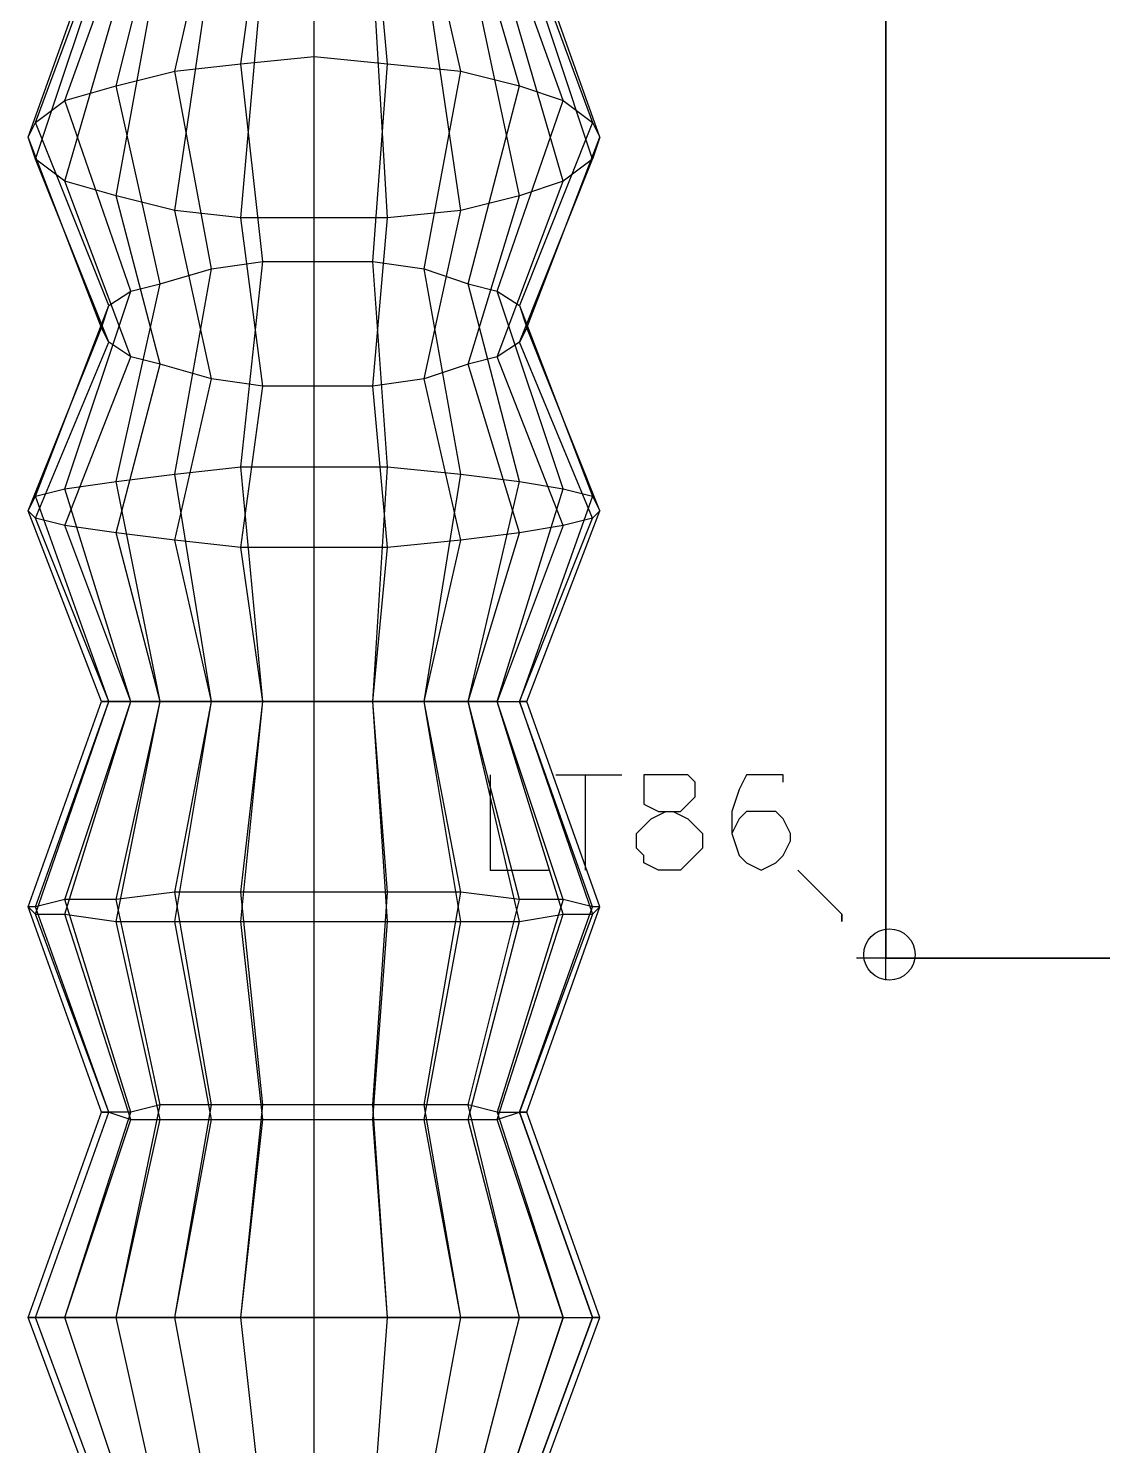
# Model space of a CAD drawing. Header units: metres. Extents: x 114 to 218, y 8 to 180.
# Drawn here: x 191.292 to 193.547, y 148.067 to 151.041 of the extents above; entities that cross this region are included whole.
import ezdxf

# ---------------------------------------------------------------- set-up
doc = ezdxf.new("R2010")
doc.units = ezdxf.units.M
doc.header["$MEASUREMENT"] = 0
for name, color, linetype in [('E-LIGHT', 7, 'Continuous'), ('E-LIGHT-CLRANCE', 7, 'Continuous'), ('E-TFP-LIGHT', 7, 'Continuous'), ('M-SA2S-Flex', 7, 'Continuous')]:
    doc.layers.add(name, color=color, linetype=linetype)

msp = doc.modelspace()

# ---------------------------------------------------------------- linework, layer by layer
at = {"layer": 'E-LIGHT', "color": 5, "true_color": 0x0000ff}
for points in [[(195.4914, 149.0899), (193.0919, 149.0899), (193.0919, 153.889), (195.4914, 153.889), (193.0919, 153.889), (193.0919, 149.0899), (195.4914, 149.0899)], [(193.0919, 149.0899), (193.0919, 149.0899)], [(193.0919, 149.0899), (193.0919, 149.0899)]]:
    msp.add_lwpolyline(points, dxfattribs=at)
at = {"layer": 'E-LIGHT-CLRANCE', "color": 150, "true_color": 0x007fff}
for points in [[(195.4914, 149.0899), (193.0919, 149.0899), (193.0919, 153.889), (195.4914, 153.889), (193.0919, 153.889), (193.0919, 149.0899), (195.4914, 149.0899)], [(193.0919, 149.0899), (193.0919, 149.0899)], [(193.0919, 149.0899), (193.0919, 149.0899)]]:
    msp.add_lwpolyline(points, dxfattribs=at)
at = {"layer": 'E-TFP-LIGHT', "color": 5, "true_color": 0x0000ff}
for points in [[(192.2613, 149.4744), (192.2613, 149.2745), (192.3843, 149.2745)], [(192.3997, 149.4744), (192.5381, 149.4744)], [(192.4612, 149.4744), (192.4612, 149.2745)], [(192.6151, 149.4744), (192.5843, 149.4744), (192.5843, 149.4591), (192.5843, 149.4283), (192.5843, 149.4129), (192.6151, 149.3975), (192.6458, 149.3975), (192.6766, 149.3822), (192.692, 149.3668), (192.7073, 149.3514), (192.7073, 149.3206), (192.692, 149.3053), (192.6766, 149.2899), (192.6612, 149.2745), (192.6151, 149.2745), (192.5843, 149.2899), (192.5843, 149.3053), (192.5689, 149.3206), (192.5689, 149.3514), (192.5843, 149.3668), (192.5997, 149.3822), (192.6304, 149.3975), (192.6612, 149.3975), (192.6766, 149.4129), (192.692, 149.4283), (192.692, 149.4591), (192.6766, 149.4744), (192.6612, 149.4744), (192.6151, 149.4744)], [(192.8765, 149.4591), (192.8765, 149.4744), (192.8458, 149.4744), (192.8304, 149.4744), (192.7996, 149.4744), (192.7842, 149.4437), (192.7689, 149.3975), (192.7689, 149.3514), (192.7842, 149.3053), (192.7996, 149.2899), (192.8304, 149.2745), (192.8612, 149.2899), (192.8765, 149.3053), (192.8919, 149.336), (192.8919, 149.3514), (192.8765, 149.3822), (192.8612, 149.3975), (192.8304, 149.3975), (192.7996, 149.3975), (192.7842, 149.3822), (192.7689, 149.3514)], [(192.9996, 149.1822), (192.9073, 149.2745)], [(192.9996, 149.1822), (192.9996, 149.1668), (192.9996, 149.1668), (192.9996, 149.1822), (192.9996, 149.1822)], [(193.0919, 149.1361), (193.0919, 149.0899), (193.138, 149.0899)], [(193.0919, 149.0437), (193.0919, 149.0899), (193.0303, 149.0899)], [(193.0919, 149.0899), (193.0919, 149.0899)], [(193.0919, 149.0899), (193.0919, 149.0899)], [(193.138, 149.0899), (193.138, 149.0899)]]:
    msp.add_lwpolyline(points, dxfattribs=at)
msp.add_circle((193.0996, 149.0976), 0.0538, dxfattribs=at)
at = {"layer": 'M-SA2S-Flex', "color": 5, "true_color": 0x0000ff}
for points in [[(192.3228, 151.2587), (192.4766, 150.8434), (192.492, 150.8127), (192.3382, 151.2433), (192.3228, 151.228), (192.4766, 151.7355)], [(191.5999, 150.9511), (191.7383, 150.9665), (191.7844, 151.3049)], [(191.7383, 150.9665), (191.8921, 150.9818), (191.8921, 151.3049)], [(191.8921, 150.9818), (192.0459, 150.9665), (192.0152, 151.3049)], [(191.3076, 150.8434), (191.3691, 150.8896), (191.5076, 151.2741)], [(191.3691, 150.8896), (191.4768, 150.9203), (191.5691, 151.2895)], [(191.4768, 150.9203), (191.5999, 150.9511), (191.6768, 151.2895)], [(192.0459, 150.9665), (192.1997, 150.9511), (192.1228, 151.2895)], [(192.1997, 150.9511), (192.3228, 150.9203), (192.2151, 151.2895)], [(192.3228, 150.9203), (192.4151, 150.8896), (192.2766, 151.2741)], [(191.2922, 150.8127), (191.3076, 150.8434), (191.4614, 151.2587)], [(191.3076, 150.7665), (191.2922, 150.8127), (191.446, 151.2433)], [(191.3691, 150.7204), (191.3076, 150.7665), (191.4614, 151.228)], [(192.4766, 150.8434), (192.3228, 150.4589), (192.3382, 150.4127), (192.492, 150.8127), (192.4766, 150.7665), (192.3228, 151.228)], [(191.4768, 150.6896), (191.3691, 150.7204), (191.5076, 151.1972)], [(191.5999, 150.6588), (191.4768, 150.6896), (191.5691, 151.1972)], [(191.7383, 150.6434), (191.5999, 150.6588), (191.6768, 151.1818)], [(192.3228, 150.6896), (192.1997, 150.6588), (192.1228, 151.1818)], [(192.4151, 150.7204), (192.3228, 150.6896), (192.2151, 151.1972)], [(192.4766, 150.7665), (192.4151, 150.7204), (192.2766, 151.1972)], [(191.8921, 150.6434), (191.7383, 150.6434), (191.7844, 151.1664)], [(192.0459, 150.6434), (191.8921, 150.6434), (191.8921, 151.1664)], [(192.1997, 150.6588), (192.0459, 150.6434), (192.0152, 151.1664)], [(191.6768, 150.5358), (191.7844, 150.5512), (191.7383, 150.9665)], [(191.7383, 150.9665), (191.7383, 150.9665)], [(191.7844, 150.5512), (191.8921, 150.5512), (191.8921, 150.9818)], [(191.8921, 150.9818), (191.8921, 150.9818)], [(191.8921, 150.5512), (192.0152, 150.5512), (192.0459, 150.9665)], [(192.0459, 150.9665), (192.0459, 150.9665)], [(191.5691, 150.505), (191.6768, 150.5358), (191.5999, 150.9511)], [(191.5999, 150.9511), (191.5999, 150.9511)], [(192.0152, 150.5512), (192.1228, 150.5358), (192.1997, 150.9511)], [(192.1997, 150.9511), (192.1997, 150.9511)], [(191.5076, 150.4896), (191.5691, 150.505), (191.4768, 150.9203)], [(191.4768, 150.9203), (191.4768, 150.9203)], [(192.1228, 150.5358), (192.2151, 150.505), (192.3228, 150.9203)], [(192.3228, 150.9203), (192.3228, 150.9203)], [(191.4614, 150.4589), (191.5076, 150.4896), (191.3691, 150.8896)], [(191.3691, 150.8896), (191.3691, 150.8896)], [(192.2151, 150.505), (192.2766, 150.4896), (192.4151, 150.8896)], [(192.4151, 150.8896), (192.4766, 150.8434)], [(192.4151, 150.8896), (192.4151, 150.8896)], [(191.446, 150.4127), (191.4614, 150.4589), (191.3076, 150.8434)], [(191.3076, 150.8434), (191.3076, 150.8434)], [(192.4766, 150.8434), (192.4766, 150.8434)], [(191.4614, 150.382), (191.446, 150.4127), (191.2922, 150.8127)], [(191.2922, 150.8127), (191.2922, 150.8127)], [(192.492, 150.8127), (192.492, 150.8127)], [(191.5076, 150.3512), (191.4614, 150.382), (191.3076, 150.7665)], [(191.3076, 150.7665), (191.3076, 150.7665)], [(192.3228, 150.4589), (192.4766, 150.0589), (192.492, 150.0282), (192.3382, 150.4127), (192.3228, 150.382), (192.4766, 150.7665)], [(192.4766, 150.7665), (192.4766, 150.7665)], [(191.5691, 150.3358), (191.5076, 150.3512), (191.3691, 150.7204)], [(191.3691, 150.7204), (191.3691, 150.7204)], [(192.3228, 150.382), (192.2766, 150.3512), (192.4151, 150.7204)], [(192.4151, 150.7204), (192.4151, 150.7204)], [(191.6768, 150.3051), (191.5691, 150.3358), (191.4768, 150.6896)], [(191.4768, 150.6896), (191.4768, 150.6896)], [(192.2766, 150.3512), (192.2151, 150.3358), (192.3228, 150.6896)], [(192.3228, 150.6896), (192.3228, 150.6896)], [(191.7844, 150.2897), (191.6768, 150.3051), (191.5999, 150.6588)], [(191.5999, 150.6588), (191.5999, 150.6588)], [(191.8921, 150.2897), (191.7844, 150.2897), (191.7383, 150.6434)], [(191.7383, 150.6434), (191.7383, 150.6434)], [(192.0152, 150.2897), (191.8921, 150.2897), (191.8921, 150.6434)], [(191.8921, 150.6434), (191.8921, 150.6434)], [(192.1228, 150.3051), (192.0152, 150.2897), (192.0459, 150.6434)], [(192.0459, 150.6434), (192.0459, 150.6434)], [(192.2151, 150.3358), (192.1228, 150.3051), (192.1997, 150.6588)], [(192.1997, 150.6588), (192.1997, 150.6588)], [(191.5999, 150.1051), (191.7383, 150.1205), (191.7844, 150.5512)], [(191.7383, 150.1205), (191.8921, 150.1205), (191.8921, 150.5512)], [(191.7844, 150.5512), (191.7844, 150.5512)], [(191.8921, 150.1205), (192.0459, 150.1205), (192.0152, 150.5512)], [(191.8921, 150.5512), (191.8921, 150.5512)], [(192.0152, 150.5512), (192.0152, 150.5512)], [(191.4768, 150.0897), (191.5999, 150.1051), (191.6768, 150.5358)], [(191.6768, 150.5358), (191.6768, 150.5358)], [(192.0459, 150.1205), (192.1997, 150.1051), (192.1228, 150.5358)], [(192.1228, 150.5358), (192.1228, 150.5358)], [(191.3076, 150.0589), (191.3691, 150.0743), (191.5076, 150.4896)], [(191.3691, 150.0743), (191.4768, 150.0897), (191.5691, 150.505)], [(191.5076, 150.4896), (191.5076, 150.4896)], [(191.5691, 150.505), (191.5691, 150.505)], [(192.1997, 150.1051), (192.3228, 150.0897), (192.2151, 150.505)], [(192.2151, 150.505), (192.2151, 150.505)], [(192.3228, 150.0897), (192.4151, 150.0743), (192.2766, 150.4896)], [(192.2766, 150.4896), (192.3228, 150.4589)], [(192.2766, 150.4896), (192.2766, 150.4896)], [(191.2922, 150.0282), (191.3076, 150.0589), (191.4614, 150.4589)], [(191.4614, 150.4589), (191.4614, 150.4589)], [(192.3228, 150.4589), (192.3228, 150.4589)], [(191.3076, 150.0128), (191.2922, 150.0282), (191.446, 150.4127)], [(191.446, 150.4127), (191.446, 150.4127)], [(192.3382, 150.4127), (192.3382, 150.4127)], [(191.3691, 149.9974), (191.3076, 150.0128), (191.4614, 150.382)], [(191.4614, 150.382), (191.4614, 150.382)], [(192.4766, 150.0589), (192.3228, 149.6283), (192.3382, 149.6283), (192.492, 150.0282), (192.4766, 150.0128), (192.3228, 150.382)], [(192.3228, 150.382), (192.3228, 150.382)], [(191.4768, 149.982), (191.3691, 149.9974), (191.5076, 150.3512)], [(191.5076, 150.3512), (191.5076, 150.3512)], [(192.4766, 150.0128), (192.4151, 149.9974), (192.2766, 150.3512)], [(192.2766, 150.3512), (192.2766, 150.3512)], [(191.5999, 149.9667), (191.4768, 149.982), (191.5691, 150.3358)], [(191.5691, 150.3358), (191.5691, 150.3358)], [(192.4151, 149.9974), (192.3228, 149.982), (192.2151, 150.3358)], [(192.2151, 150.3358), (192.2151, 150.3358)], [(191.7383, 149.9513), (191.5999, 149.9667), (191.6768, 150.3051)], [(191.6768, 150.3051), (191.6768, 150.3051)], [(191.8921, 149.9513), (191.7383, 149.9513), (191.7844, 150.2897)], [(191.7844, 150.2897), (191.7844, 150.2897)], [(192.0459, 149.9513), (191.8921, 149.9513), (191.8921, 150.2897)], [(191.8921, 150.2897), (191.8921, 150.2897)], [(192.1997, 149.9667), (192.0459, 149.9513), (192.0152, 150.2897)], [(192.0152, 150.2897), (192.0152, 150.2897)], [(192.3228, 149.982), (192.1997, 149.9667), (192.1228, 150.3051)], [(192.1228, 150.3051), (192.1228, 150.3051)], [(191.5691, 149.6283), (191.6768, 149.6283), (191.5999, 150.1051)], [(191.5999, 150.1051), (191.5999, 150.1051)], [(191.6768, 149.6283), (191.7844, 149.6283), (191.7383, 150.1205)], [(191.7383, 150.1205), (191.7383, 150.1205)], [(191.7844, 149.6283), (191.8921, 149.6283), (191.8921, 150.1205)], [(191.8921, 149.6283), (192.0152, 149.6283), (192.0459, 150.1205)], [(191.8921, 150.1205), (191.8921, 150.1205)], [(192.0152, 149.6283), (192.1228, 149.6283), (192.1997, 150.1051)], [(192.0459, 150.1205), (192.0459, 150.1205)], [(192.1997, 150.1051), (192.1997, 150.1051)], [(191.4614, 149.6283), (191.5076, 149.6283), (191.3691, 150.0743)], [(191.3691, 150.0743), (191.3691, 150.0743)], [(191.5076, 149.6283), (191.5691, 149.6283), (191.4768, 150.0897)], [(191.4768, 150.0897), (191.4768, 150.0897)], [(192.1228, 149.6283), (192.2151, 149.6283), (192.3228, 150.0897)], [(192.2151, 149.6283), (192.2766, 149.6283), (192.4151, 150.0743)], [(192.3228, 150.0897), (192.3228, 150.0897)], [(192.4151, 150.0743), (192.4766, 150.0589)], [(192.4151, 150.0743), (192.4151, 150.0743)], [(191.446, 149.6283), (191.4614, 149.6283), (191.3076, 150.0589)], [(191.3076, 150.0589), (191.3076, 150.0589)], [(192.4766, 150.0589), (192.4766, 150.0589)], [(191.4614, 149.6283), (191.446, 149.6283), (191.2922, 150.0282)], [(191.2922, 150.0282), (191.2922, 150.0282)], [(192.492, 150.0282), (192.492, 150.0282)], [(191.5076, 149.6283), (191.4614, 149.6283), (191.3076, 150.0128)], [(191.3076, 150.0128), (191.3076, 150.0128)], [(191.5691, 149.6283), (191.5076, 149.6283), (191.3691, 149.9974)], [(191.3691, 149.9974), (191.3691, 149.9974)], [(192.4151, 149.9974), (192.2766, 149.6283), (192.3228, 149.6283), (192.4766, 149.1822), (192.492, 149.1976), (192.3382, 149.6283), (192.3228, 149.6283), (192.4766, 150.0128)], [(192.4151, 149.9974), (192.4151, 149.9974)], [(192.4766, 150.0128), (192.4766, 150.0128)], [(191.6768, 149.6283), (191.5691, 149.6283), (191.4768, 149.982)], [(191.4768, 149.982), (191.4768, 149.982)], [(191.7844, 149.6283), (191.6768, 149.6283), (191.5999, 149.9667)], [(191.5999, 149.9667), (191.5999, 149.9667)], [(192.2151, 149.6283), (192.1228, 149.6283), (192.1997, 149.9667)], [(192.1997, 149.9667), (192.1997, 149.9667)], [(192.2766, 149.6283), (192.2151, 149.6283), (192.3228, 149.982)], [(192.3228, 149.982), (192.3228, 149.982)], [(191.8921, 149.6283), (191.7844, 149.6283), (191.7383, 149.9513)], [(191.7383, 149.9513), (191.7383, 149.9513)], [(192.0152, 149.6283), (191.8921, 149.6283), (191.8921, 149.9513)], [(191.8921, 149.9513), (191.8921, 149.9513)], [(192.1228, 149.6283), (192.0152, 149.6283), (192.0459, 149.9513)], [(192.0459, 149.9513), (192.0459, 149.9513)], [(191.3076, 149.1976), (191.2922, 149.1976), (191.446, 149.6283)], [(191.2922, 149.1976), (191.3076, 149.1822), (191.4614, 149.6283)], [(191.3691, 149.213), (191.3076, 149.1976), (191.4614, 149.6283)], [(191.3076, 149.1822), (191.3691, 149.1822), (191.5076, 149.6283)], [(191.4768, 149.213), (191.3691, 149.213), (191.5076, 149.6283)], [(191.3691, 149.1822), (191.4768, 149.1668), (191.5691, 149.6283)], [(191.446, 149.6283), (191.446, 149.6283)], [(191.4614, 149.6283), (191.4614, 149.6283)], [(191.4614, 149.6283), (191.4614, 149.6283)], [(191.5999, 149.2283), (191.4768, 149.213), (191.5691, 149.6283)], [(191.4768, 149.1668), (191.5999, 149.1668), (191.6768, 149.6283)], [(191.5076, 149.6283), (191.5076, 149.6283)], [(191.5076, 149.6283), (191.5076, 149.6283)], [(191.5691, 149.6283), (191.5691, 149.6283)], [(191.5691, 149.6283), (191.5691, 149.6283)], [(191.7383, 149.2283), (191.5999, 149.2283), (191.6768, 149.6283)], [(191.5999, 149.1668), (191.7383, 149.1668), (191.7844, 149.6283)], [(191.6768, 149.6283), (191.6768, 149.6283)], [(191.6768, 149.6283), (191.6768, 149.6283)], [(191.8921, 149.2283), (191.7383, 149.2283), (191.7844, 149.6283)], [(191.7383, 149.1668), (191.8921, 149.1668), (191.8921, 149.6283)], [(191.7844, 149.6283), (191.7844, 149.6283)], [(191.7844, 149.6283), (191.7844, 149.6283)], [(192.0459, 149.2283), (191.8921, 149.2283), (191.8921, 149.6283)], [(191.8921, 149.1668), (192.0459, 149.1668), (192.0152, 149.6283)], [(191.8921, 149.6283), (191.8921, 149.6283)], [(191.8921, 149.6283), (191.8921, 149.6283)], [(192.1997, 149.2283), (192.0459, 149.2283), (192.0152, 149.6283)], [(192.0152, 149.6283), (192.0152, 149.6283)], [(192.0152, 149.6283), (192.0152, 149.6283)], [(192.0459, 149.1668), (192.1997, 149.1668), (192.1228, 149.6283)], [(192.3228, 149.213), (192.1997, 149.2283), (192.1228, 149.6283)], [(192.1228, 149.6283), (192.1228, 149.6283)], [(192.1228, 149.6283), (192.1228, 149.6283)], [(192.1997, 149.1668), (192.3228, 149.1668), (192.2151, 149.6283)], [(192.4151, 149.213), (192.3228, 149.213), (192.2151, 149.6283)], [(192.2151, 149.6283), (192.2151, 149.6283)], [(192.2151, 149.6283), (192.2151, 149.6283)], [(192.4766, 149.1976), (192.4151, 149.213), (192.2766, 149.6283)], [(192.3228, 149.1668), (192.4151, 149.1822), (192.2766, 149.6283)], [(192.2766, 149.6283), (192.3228, 149.6283)], [(192.2766, 149.6283), (192.2766, 149.6283)], [(192.2766, 149.6283), (192.2766, 149.6283)], [(192.4766, 149.1822), (192.3228, 148.7669), (192.3382, 148.7669), (192.492, 149.1976), (192.4766, 149.1976), (192.3228, 149.6283)], [(192.3228, 149.6283), (192.3228, 149.6283)], [(192.3228, 149.6283), (192.3228, 149.6283)], [(192.3382, 149.6283), (192.3382, 149.6283)], [(191.5691, 148.7823), (191.5076, 148.7669), (191.3691, 149.213)], [(191.3691, 149.213), (191.3691, 149.213)], [(191.6768, 148.7823), (191.5691, 148.7823), (191.4768, 149.213)], [(191.4768, 149.213), (191.4768, 149.213)], [(191.7844, 148.7823), (191.6768, 148.7823), (191.5999, 149.2283)], [(191.5999, 149.2283), (191.5999, 149.2283)], [(191.8921, 148.7823), (191.7844, 148.7823), (191.7383, 149.2283)], [(191.7383, 149.2283), (191.7383, 149.2283)], [(192.0152, 148.7823), (191.8921, 148.7823), (191.8921, 149.2283)], [(191.8921, 149.2283), (191.8921, 149.2283)], [(192.1228, 148.7823), (192.0152, 148.7823), (192.0459, 149.2283)], [(192.0459, 149.2283), (192.0459, 149.2283)], [(192.2151, 148.7823), (192.1228, 148.7823), (192.1997, 149.2283)], [(192.1997, 149.2283), (192.1997, 149.2283)], [(192.2766, 148.7669), (192.2151, 148.7823), (192.3228, 149.213)], [(192.4151, 149.213), (192.2766, 148.7669), (192.3228, 148.7669), (192.4766, 148.3362), (192.492, 148.3362), (192.3382, 148.7669), (192.3228, 148.7669), (192.4766, 149.1976)], [(192.3228, 149.213), (192.3228, 149.213)], [(192.4151, 149.213), (192.4151, 149.213)], [(191.4614, 148.7669), (191.446, 148.7669), (191.2922, 149.1976)], [(191.2922, 149.1976), (191.2922, 149.1976)], [(191.5076, 148.7669), (191.4614, 148.7669), (191.3076, 149.1976)], [(191.3076, 149.1976), (191.3076, 149.1976)], [(191.446, 148.7669), (191.4614, 148.7669), (191.3076, 149.1822)], [(191.3076, 149.1822), (191.3076, 149.1822)], [(191.4614, 148.7669), (191.5076, 148.7515), (191.3691, 149.1822)], [(191.3691, 149.1822), (191.3691, 149.1822)], [(192.2151, 148.7515), (192.2766, 148.7515), (192.4151, 149.1822)], [(192.4151, 149.1822), (192.4766, 149.1822)], [(192.4151, 149.1822), (192.4151, 149.1822)], [(192.4766, 149.1976), (192.4766, 149.1976)], [(192.4766, 149.1822), (192.4766, 149.1822)], [(192.492, 149.1976), (192.492, 149.1976)], [(191.5076, 148.7515), (191.5691, 148.7515), (191.4768, 149.1668)], [(191.4768, 149.1668), (191.4768, 149.1668)], [(191.5691, 148.7515), (191.6768, 148.7515), (191.5999, 149.1668)], [(191.5999, 149.1668), (191.5999, 149.1668)], [(191.6768, 148.7515), (191.7844, 148.7515), (191.7383, 149.1668)], [(191.7383, 149.1668), (191.7383, 149.1668)], [(191.7844, 148.7515), (191.8921, 148.7515), (191.8921, 149.1668)], [(191.8921, 148.7515), (192.0152, 148.7515), (192.0459, 149.1668)], [(191.8921, 149.1668), (191.8921, 149.1668)], [(192.0152, 148.7515), (192.1228, 148.7515), (192.1997, 149.1668)], [(192.0459, 149.1668), (192.0459, 149.1668)], [(192.1228, 148.7515), (192.2151, 148.7515), (192.3228, 149.1668)], [(192.1997, 149.1668), (192.1997, 149.1668)], [(192.3228, 149.1668), (192.3228, 149.1668)], [(191.3076, 148.3362), (191.2922, 148.3362), (191.446, 148.7669)], [(191.2922, 148.3362), (191.3076, 148.3362), (191.4614, 148.7669)], [(191.3691, 148.3362), (191.3076, 148.3362), (191.4614, 148.7669)], [(191.4768, 148.3362), (191.3691, 148.3362), (191.5076, 148.7669)], [(191.446, 148.7669), (191.446, 148.7669)], [(191.4614, 148.7669), (191.4614, 148.7669)], [(191.4614, 148.7669), (191.4614, 148.7669)], [(191.5999, 148.3362), (191.4768, 148.3362), (191.5691, 148.7823)], [(191.5076, 148.7669), (191.5076, 148.7669)], [(191.5691, 148.7823), (191.5691, 148.7823)], [(191.7383, 148.3362), (191.5999, 148.3362), (191.6768, 148.7823)], [(191.6768, 148.7823), (191.6768, 148.7823)], [(191.8921, 148.3362), (191.7383, 148.3362), (191.7844, 148.7823)], [(191.7844, 148.7823), (191.7844, 148.7823)], [(192.0459, 148.3362), (191.8921, 148.3362), (191.8921, 148.7823)], [(191.8921, 148.7823), (191.8921, 148.7823)], [(192.1997, 148.3362), (192.0459, 148.3362), (192.0152, 148.7823)], [(192.0152, 148.7823), (192.0152, 148.7823)], [(192.3228, 148.3362), (192.1997, 148.3362), (192.1228, 148.7823)], [(192.1228, 148.7823), (192.1228, 148.7823)], [(192.4151, 148.3362), (192.3228, 148.3362), (192.2151, 148.7823)], [(192.2151, 148.7823), (192.2151, 148.7823)], [(192.2766, 148.7669), (192.4151, 148.3362), (192.4766, 148.3362), (192.3228, 147.9209), (192.3382, 147.9209), (192.492, 148.3362), (192.4766, 148.3362), (192.3228, 148.7669)], [(192.2766, 148.7515), (192.3228, 148.7669)], [(192.2766, 148.7669), (192.2766, 148.7669)], [(192.3228, 148.7669), (192.3228, 148.7669)], [(192.3228, 148.7669), (192.3228, 148.7669)], [(192.3382, 148.7669), (192.3382, 148.7669)], [(191.3076, 148.3362), (191.3691, 148.3362), (191.5076, 148.7515)], [(191.3691, 148.3362), (191.4768, 148.3362), (191.5691, 148.7515)], [(191.4768, 148.3362), (191.5999, 148.3362), (191.6768, 148.7515)], [(191.5076, 148.7515), (191.5076, 148.7515)], [(191.5691, 148.7515), (191.5691, 148.7515)], [(191.5999, 148.3362), (191.7383, 148.3362), (191.7844, 148.7515)], [(191.6768, 148.7515), (191.6768, 148.7515)], [(191.7383, 148.3362), (191.8921, 148.3362), (191.8921, 148.7515)], [(191.7844, 148.7515), (191.7844, 148.7515)], [(191.8921, 148.3362), (192.0459, 148.3362), (192.0152, 148.7515)], [(191.8921, 148.7515), (191.8921, 148.7515)], [(192.0152, 148.7515), (192.0152, 148.7515)], [(192.0459, 148.3362), (192.1997, 148.3362), (192.1228, 148.7515)], [(192.1228, 148.7515), (192.1228, 148.7515)], [(192.1997, 148.3362), (192.3228, 148.3362), (192.2151, 148.7515)], [(192.2151, 148.7515), (192.2151, 148.7515)], [(192.3228, 148.3362), (192.4151, 148.3362), (192.2766, 148.7515)], [(192.2766, 148.7515), (192.2766, 148.7515)], [(191.4614, 147.9209), (191.446, 147.9209), (191.2922, 148.3362)], [(191.2922, 148.3362), (191.2922, 148.3362)], [(191.5076, 147.9209), (191.4614, 147.9209), (191.3076, 148.3362)], [(191.446, 147.9209), (191.4614, 147.9209), (191.3076, 148.3362)], [(191.3076, 148.3362), (191.3076, 148.3362)], [(191.3076, 148.3362), (191.3076, 148.3362)], [(191.5691, 147.9209), (191.5076, 147.9209), (191.3691, 148.3362)], [(191.4614, 147.9209), (191.5076, 147.9209), (191.3691, 148.3362)], [(191.3691, 148.3362), (191.3691, 148.3362)], [(191.3691, 148.3362), (191.3691, 148.3362)], [(191.6768, 147.9209), (191.5691, 147.9209), (191.4768, 148.3362)], [(191.5076, 147.9209), (191.5691, 147.9209), (191.4768, 148.3362)], [(191.4768, 148.3362), (191.4768, 148.3362)], [(191.4768, 148.3362), (191.4768, 148.3362)], [(191.5691, 147.9209), (191.6768, 147.9209), (191.5999, 148.3362)], [(191.7844, 147.9209), (191.6768, 147.9209), (191.5999, 148.3362)], [(191.5999, 148.3362), (191.5999, 148.3362)], [(191.5999, 148.3362), (191.5999, 148.3362)], [(191.6768, 147.9209), (191.7844, 147.9209), (191.7383, 148.3362)], [(191.8921, 147.9209), (191.7844, 147.9209), (191.7383, 148.3362)], [(191.7383, 148.3362), (191.7383, 148.3362)], [(191.7383, 148.3362), (191.7383, 148.3362)], [(191.7844, 147.9209), (191.8921, 147.9209), (191.8921, 148.3362)], [(192.0152, 147.9209), (191.8921, 147.9209), (191.8921, 148.3362)], [(191.8921, 147.9209), (192.0152, 147.9209), (192.0459, 148.3362)], [(191.8921, 148.3362), (191.8921, 148.3362)], [(191.8921, 148.3362), (191.8921, 148.3362)], [(192.1228, 147.9209), (192.0152, 147.9209), (192.0459, 148.3362)], [(192.0152, 147.9209), (192.1228, 147.9209), (192.1997, 148.3362)], [(192.0459, 148.3362), (192.0459, 148.3362)], [(192.0459, 148.3362), (192.0459, 148.3362)], [(192.2151, 147.9209), (192.1228, 147.9209), (192.1997, 148.3362)], [(192.1228, 147.9209), (192.2151, 147.9209), (192.3228, 148.3362)], [(192.1997, 148.3362), (192.1997, 148.3362)], [(192.1997, 148.3362), (192.1997, 148.3362)], [(192.2766, 147.9209), (192.2151, 147.9209), (192.3228, 148.3362)], [(192.2151, 147.9209), (192.2766, 147.9209), (192.4151, 148.3362)], [(192.4151, 148.3362), (192.2766, 147.9209), (192.3228, 147.9209), (192.4766, 147.5056), (192.492, 147.5056), (192.3382, 147.9209), (192.3228, 147.9209), (192.4766, 148.3362)], [(192.3228, 148.3362), (192.3228, 148.3362)], [(192.3228, 148.3362), (192.3228, 148.3362)], [(192.4151, 148.3362), (192.4766, 148.3362)], [(192.4151, 148.3362), (192.4151, 148.3362)], [(192.4151, 148.3362), (192.4151, 148.3362)], [(192.4766, 148.3362), (192.4766, 148.3362)], [(192.4766, 148.3362), (192.4766, 148.3362)], [(192.492, 148.3362), (192.492, 148.3362)]]:
    msp.add_lwpolyline(points, dxfattribs=at)

doc.saveas('drawing.dxf')
